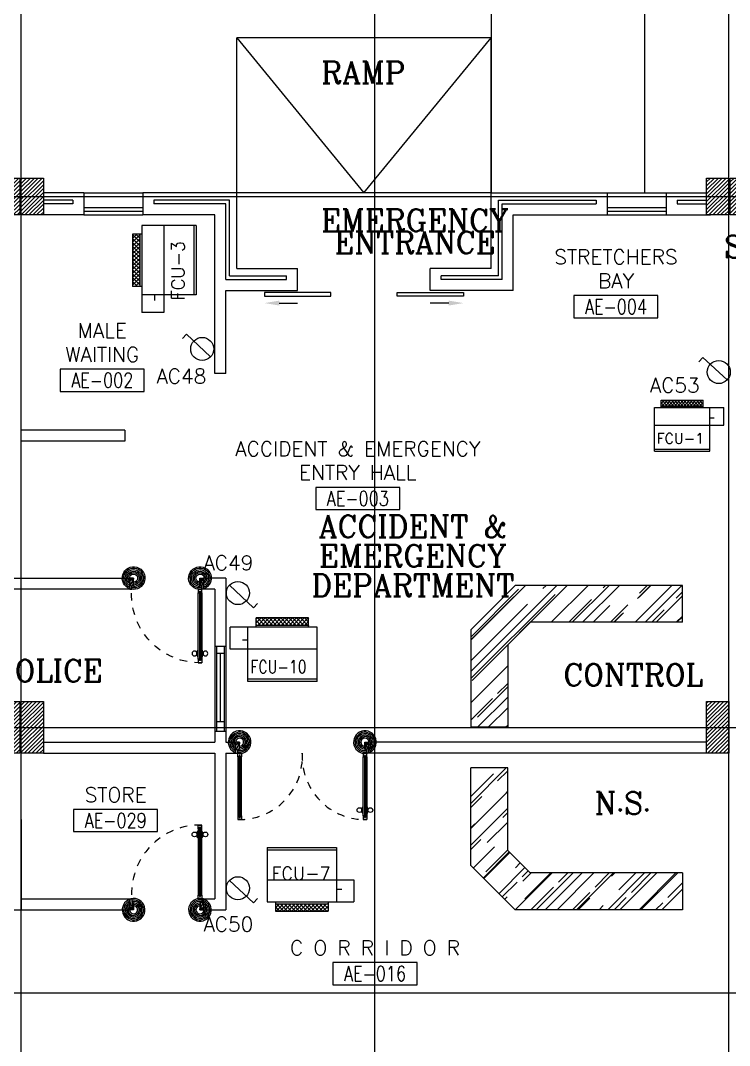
# Model space of a CAD drawing. Extents: x 417819.9 to 417911.9, y 43448 to 43539.2.
# Drawn here: x 417863.87 to 417873.49, y 43514.18 to 43528.08 of the extents above; entities that cross this region are included whole.
import ezdxf
from ezdxf.enums import TextEntityAlignment as Align

# ---------------------------------------------------------------- set-up
doc = ezdxf.new("R2010")
doc.units = 0
doc.header["$MEASUREMENT"] = 0
doc.header["$PDMODE"] = 3
doc.header["$PDSIZE"] = 0.1
doc.linetypes.add('HIDDEN', pattern=[0.375, 0.25, -0.125])
doc.layers.get('0').update_dxf_attribs({"color": 11, "linetype": 'CONTINUOUS'})
doc.layers.get('DEFPOINTS').update_dxf_attribs({"color": 11, "linetype": 'CONTINUOUS'})
for name, color, linetype in [('COL', 11, 'CONTINUOUS'), ('DIM', 11, 'CONTINUOUS'), ('DOOR', 11, 'CONTINUOUS'), ('E-SOCKETS', 4, 'CONTINUOUS'), ('FCU', 6, 'CONTINUOUS'), ('HAT', 11, 'CONTINUOUS'), ('RM-BOX', 11, 'CONTINUOUS'), ('RM-NAME', 11, 'CONTINUOUS'), ('RM-NO', 11, 'CONTINUOUS'), ('SCD', 2, 'CONTINUOUS'), ('SHAFT', 11, 'CONTINUOUS'), ('WALL', 11, 'CONTINUOUS')]:
    doc.layers.add(name, color=color, linetype=linetype)
doc.styles.add('ROMANC', font='romanc', dxfattribs={"height": 0.1})
doc.styles.add('ROMANS', font='ROMANS.shx', dxfattribs={"width": 0.6})
doc.dimstyles.new('STANDARD in', dxfattribs={"dimtxt": 0.2, "dimasz": 0.1, "dimexe": 0.07, "dimexo": 0.05, "dimgap": 0.1, "dimtad": 1, "dimdec": 0, "dimlfac": 1000, "dimzin": 0, "dimdsep": 46, "dimtxsty": 'ROMANS', "dimblk": 'ARCHTICK', "dimcen": 0.05, "dimdle": 0.05, "dimclrd": 7, "dimclre": 7, "dimclrt": 2, "dimadec": 0, "dimazin": 0, "dimtfac": 1, "dimtdec": 0, "dimtmove": 2, "dimatfit": 3, "dimldrblk": 'ARCHTICK', "dimfxl": 0, "dimtolj": 1, "dimtzin": 0, "dimarcsym": 0})

# ---------------------------------------------------------------- blocks, each defined once
blk = doc.blocks.new('RM1')
at = {"layer": 'RM-BOX'}
blk.add_lwpolyline([(570, -200), (-570, -200), (-570, -500), (570, -500)], close=True, dxfattribs=at)
at = {"layer": 'RM-NAME', "style": 'ROMANS'}
for tag, p in [('ROOMNAME1', (0, 324)), ('ROOMNAME2', (0, 0))]:
    blk.add_attdef(tag, text='', height=200, dxfattribs=at).set_placement(p, align=Align.MIDDLE)
at = {"layer": 'RM-NO', "style": 'ROMANS', "width": 0.8}
blk.add_attdef('ROOMNO', text='', height=200, dxfattribs=at).set_placement((0, -350), align=Align.MIDDLE)
blk = doc.blocks.new('_ARCHTICK')
at = {"color": 0, "linetype": 'ByBlock', "const_width": 0.15}
blk.add_lwpolyline([(-0.5, -0.5), (0.5, 0.5)], dxfattribs=at)
blk = doc.blocks.new('*D141')
at = {"layer": 'DEFPOINTS', "color": 0}
for p in [(417906.523, 43537.937), (417906.523, 43536.517), (417831.207, 43525.759)]:
    blk.add_point(p, dxfattribs=at)
at = {"layer": 'RM-NAME', "color": 7, "lineweight": -2}
for p, q in [((417831.207, 43525.809), (417831.207, 43538.007)), ((417906.523, 43536.567), (417906.523, 43538.007)), ((417831.157, 43537.937), (417906.573, 43537.937))]:
    blk.add_line(p, q, dxfattribs=at)
at = {"layer": 'RM-NAME', "color": 7, "lineweight": -2, "xscale": 0.1, "yscale": 0.1, "zscale": 0.1, "rotation": 180}
blk.add_blockref('_ARCHTICK', (417831.207, 43537.937), dxfattribs=at)
at = {"layer": 'RM-NAME', "color": 7, "lineweight": -2, "xscale": 0.1, "yscale": 0.1, "zscale": 0.1}
blk.add_blockref('_ARCHTICK', (417906.523, 43537.937), dxfattribs=at)
at = {"layer": 'RM-NAME', "color": 2, "insert": (417868.865, 43538.137), "char_height": 0.2, "attachment_point": 5, "style": 'ROMANS'}
blk.add_mtext('\\A1;75316', dxfattribs=at)
blk = doc.blocks.new('C11')
at = {"layer": 'HAT'}
h = blk.add_hatch(dxfattribs=at)
h.set_pattern_fill('ANSI31', color=256, scale=300, style=0)
h.set_pattern_definition([(45, (-383765.23, -62181), (-26.5165043, 26.5165043), [])])
h.paths.add_polyline_path([(-20, 350), (-20, 700), (-320, 700), (-320, 350)])
h.paths.add_polyline_path([(-320, 0), (-20, 0), (-20, 350), (-320, 350)])
h = blk.add_hatch(dxfattribs=at)
h.set_pattern_fill('ANSI31', color=256, scale=300, style=0)
h.set_pattern_definition([(45, (-383445.23, -62181), (-26.5165043, 26.5165043), [])])
h.paths.add_polyline_path([(300, 350), (300, 700), (0, 700), (0, 350)])
h.paths.add_polyline_path([(0, 0), (300, 0), (300, 350), (0, 350)])
at = {"layer": 'COL'}
for points in [[(-20, 700), (-20, 0), (-320, 0), (-320, 700)], [(300, 700), (300, 0), (0, 0), (0, 700)]]:
    blk.add_lwpolyline(points, close=True, dxfattribs=at)
blk = doc.blocks.new('C-300')
at = {"layer": 'HAT', "linetype": 'ByBlock', "ltscale": 0.3}
h = blk.add_hatch(dxfattribs=at)
h.set_pattern_fill('ANSI31', color=8, scale=300, style=0)
h.set_pattern_definition([(45, (-258496.182, -82361.005), (-26.5165043, 26.5165043), [])])
h.paths.add_polyline_path([(300, 500), (0, 500), (0, 250), (300, 250)])
h.paths.add_polyline_path([(300, 250), (0, 250), (0, 0), (300, 0)])
at = {"layer": 'COL'}
blk.add_lwpolyline([(0, 500), (300, 500), (300, 0), (0, 0)], close=True, dxfattribs=at)
blk = doc.blocks.new('C-300A')
at = {"layer": 'SHAFT', "color": 6, "linetype": 'ByBlock', "ltscale": 0.3}
for p in [(-300, 0), (20, 0)]:
    blk.add_blockref('C-300', p, dxfattribs=at)
blk = doc.blocks.new('A$C24ED45A6')
at = {"layer": 'DOOR', "color": 0, "linetype": 'ByBlock'}
for p, q in [((925, 1100), (925, 1150)), ((925, 1150), (975, 1150)), ((975, 1150), (925, 1150)), ((942, 1100), (942, 1120)), ((958, 1120), (942, 1120)), ((958, 1100), (958, 1120)), ((975, 1100), (975, 1150)), ((909, 1055), (909, 990)), ((918, 1055), (909, 1055)), ((918, 990), (909, 990)), ((918, 978), (918, 1068)), ((925, 1068), (918, 1068)), ((918, 1055), (918, 990)), ((925, 978), (918, 978)), ((942, 1100), (925, 1100)), ((975, 1100), (958, 1100)), ((975, 1068), (982, 1068)), ((975, 978), (982, 978)), ((982, 978), (982, 1068)), ((982, 1055), (982, 990)), ((982, 1055), (991, 1055)), ((982, 990), (991, 990)), ((991, 1055), (991, 990)), ((0, 0), (0, 150)), ((0, 150), (25, 150)), ((25, 150), (25, 100)), ((925, 150), (925, 200)), ((925, 200), (942, 200)), ((925, 150), (975, 150)), ((942, 200), (942, 180)), ((942, 180), (958, 180)), ((958, 180), (958, 200)), ((958, 200), (975, 200)), ((975, 200), (975, 150)), ((1000, 150), (975, 150)), ((975, 150), (975, 100)), ((1000, 150), (1000, 0)), ((50, 0), (0, 0)), ((25, 100), (50, 100)), ((50, 100), (50, 0)), ((975, 100), (950, 100)), ((950, 100), (950, 0)), ((950, 0), (1000, 0))]:
    blk.add_line(p, q, dxfattribs=at)
at = {"layer": 'DOOR', "linetype": 'ByBlock'}
for p, q in [((925, 1100), (925, 200)), ((942, 200), (942, 1100)), ((958, 200), (958, 1100)), ((975, 200), (975, 1100))]:
    blk.add_line(p, q, dxfattribs=at)
at = {"layer": 'DOOR', "color": 9, "linetype": 'ByBlock'}
for p, q in [((50, 0), (0, 114)), ((50, 0), (0, 40)), ((50, 0), (37, 100)), ((950, 0), (1000, 114)), ((950, 0), (963, 100)), ((950, 0), (1000, 40))]:
    blk.add_line(p, q, dxfattribs=at)
at = {"layer": 'DOOR', "color": 0, "linetype": 'ByBlock'}
for centre in [(876, 1023), (1024, 1023)]:
    blk.add_circle(centre, 32.4, dxfattribs=at)
at = {"layer": 'DOOR', "linetype": 'HIDDEN', "ltscale": 0.5}
blk.add_arc((950, 222), 928, 88.456, 184.4816, dxfattribs=at)
at = {"layer": 'DOOR', "color": 9, "linetype": 'ByBlock'}
for centre, radius, start, end in [((50, 0), 154, 103.7142, 108.8947), ((950, 0), 154, 71.1053, 76.2858), ((50, 0), 134, 100.72, 111.8402), ((50, 0), 114, 102.6226, 115.9162), ((50, 0), 94.4, 90, 121.9818), ((50, 0), 74.4, 90, 132.2236), ((50, 0), 54.4, 90, 156.7926), ((50, 0), 34.4, 90, 180), ((50, 0), 14.4, 90, 180), ((950, 0), 94.4, 58.0182, 90), ((950, 0), 74.4, 47.7764, 90), ((950, 0), 54.4, 23.2074, 90), ((950, 0), 34.4, 0, 90), ((950, 0), 14.4, 0, 90), ((950, 0), 134, 68.1598, 79.28), ((950, 0), 114, 64.0838, 77.3774)]:
    blk.add_arc(centre, radius, start, end, dxfattribs=at)
at = {"layer": 'WALL'}
blk.add_line((1000, 0), (1000, 150), dxfattribs=at)
blk = doc.blocks.new('A$C272A55A0')
at = {"layer": 'DOOR', "color": 0, "linetype": 'ByBlock'}
for p, q in [((0, 900), (0, 1050)), ((50, 1050), (0, 1050)), ((50, 950), (50, 1050)), ((1750, 950), (1750, 1050)), ((1750, 1050), (1800, 1050)), ((1800, 1050), (1800, 900)), ((0, 900), (25, 900)), ((25, 950), (50, 950)), ((25, 900), (25, 950)), ((75, 900), (25, 900)), ((25, 850), (25, 900)), ((42, 850), (25, 850)), ((58, 870), (42, 870)), ((42, 870), (42, 850)), ((58, 850), (58, 870)), ((75, 850), (58, 850)), ((75, 900), (75, 850)), ((1725, 900), (1775, 900)), ((1725, 900), (1725, 850)), ((1725, 850), (1742, 850)), ((1742, 870), (1758, 870)), ((1742, 850), (1742, 870)), ((1775, 950), (1750, 950)), ((1758, 870), (1758, 850)), ((1758, 850), (1775, 850)), ((1775, 900), (1775, 950)), ((1800, 900), (1775, 900)), ((1775, 850), (1775, 900)), ((1718, 160), (1709, 160)), ((1709, 95), (1709, 160)), ((1725, 173), (1718, 173)), ((1718, 173), (1718, 83)), ((1718, 95), (1718, 160)), ((1775, 173), (1782, 173)), ((1782, 173), (1782, 83)), ((1782, 160), (1791, 160)), ((1782, 95), (1782, 160)), ((1791, 95), (1791, 160)), ((25, 50), (42, 50)), ((25, 50), (25, 0)), ((25, 0), (75, 0)), ((75, 0), (25, 0)), ((42, 50), (42, 30)), ((42, 30), (58, 30)), ((58, 50), (75, 50)), ((58, 50), (58, 30)), ((75, 50), (75, 0)), ((1718, 95), (1709, 95)), ((1725, 83), (1718, 83)), ((1742, 50), (1725, 50)), ((1725, 50), (1725, 0)), ((1775, 0), (1725, 0)), ((1725, 0), (1775, 0)), ((1742, 50), (1742, 30)), ((1758, 30), (1742, 30)), ((1775, 50), (1758, 50)), ((1758, 50), (1758, 30)), ((1775, 83), (1782, 83)), ((1775, 50), (1775, 0)), ((1782, 95), (1791, 95))]:
    blk.add_line(p, q, dxfattribs=at)
at = {"layer": 'DOOR', "color": 9, "linetype": 'ByBlock'}
for p, q in [((50, 1050), (0, 1010)), ((50, 1050), (0, 937)), ((50, 1050), (37, 950)), ((1750, 1050), (1800, 1010)), ((1750, 1050), (1800, 937)), ((1750, 1050), (1763, 950))]:
    blk.add_line(p, q, dxfattribs=at)
at = {"layer": 'DOOR', "linetype": 'ByBlock'}
for p, q in [((25, 850), (25, 50)), ((42, 850), (42, 50)), ((58, 850), (58, 50)), ((75, 50), (75, 850)), ((1725, 50), (1725, 850)), ((1742, 850), (1742, 50)), ((1758, 850), (1758, 50)), ((1775, 850), (1775, 50))]:
    blk.add_line(p, q, dxfattribs=at)
at = {"layer": 'DOOR', "color": 0, "linetype": 'ByBlock'}
for centre in [(1676, 128), (1824, 128)]:
    blk.add_circle(centre, 32.4, dxfattribs=at)
at = {"layer": 'DOOR', "color": 9, "linetype": 'ByBlock'}
for centre, radius, start, end in [((50, 1050), 54.4, 203.2074, 270), ((50, 1050), 74.4, 227.7764, 270), ((50, 1050), 34.4, 180, 270), ((50, 1050), 14.4, 180, 270), ((1750, 1050), 14.4, 270, 0), ((1750, 1050), 34.4, 270, 0), ((1750, 1050), 54.4, 270, 336.7926), ((1750, 1050), 74.4, 270, 312.2236), ((50, 1050), 94.4, 238.0182, 270), ((50, 1050), 114, 244.0838, 257.3774), ((50, 1050), 134, 248.1598, 259.28), ((50, 1050), 154, 251.1053, 256.2858), ((1750, 1050), 94.4, 270, 301.9818), ((1750, 1050), 114, 282.6226, 295.9162), ((1750, 1050), 134, 280.72, 291.8402), ((1750, 1050), 154, 283.7142, 288.8947)]:
    blk.add_arc(centre, radius, start, end, dxfattribs=at)
at = {"layer": 'DOOR', "linetype": 'HIDDEN', "ltscale": 0.5}
for centre, start, end in [((50, 851), 268.3174, 3.2965), ((1750, 851), 176.7035, 271.6826)]:
    blk.add_arc(centre, 851, start, end, dxfattribs=at)
at = {"layer": 'WALL', "linetype": 'ByBlock'}
blk.add_line((1800, 900), (1800, 1050), dxfattribs=at)
blk = doc.blocks.new('*X210')
at = {"color": 0}
for p, q in [((23912, -1650), (23966, -1596)), ((23912, -1597), (23913, -1596)), ((23970, -1696), (23912, -1638)), ((23919, -1696), (24019, -1596)), ((24023, -1696), (23923, -1596)), ((23972, -1696), (24072, -1596)), ((24076, -1696), (23976, -1596)), ((24025, -1696), (24125, -1596)), ((24129, -1696), (24029, -1596)), ((24078, -1696), (24178, -1596)), ((24182, -1696), (24082, -1596)), ((24131, -1696), (24231, -1596)), ((24235, -1696), (24135, -1596)), ((24184, -1696), (24284, -1596)), ((24288, -1696), (24188, -1596)), ((24237, -1696), (24337, -1596)), ((24341, -1696), (24241, -1596)), ((24290, -1696), (24390, -1596)), ((24394, -1696), (24294, -1596)), ((24343, -1696), (24443, -1596)), ((24447, -1696), (24347, -1596)), ((24396, -1696), (24496, -1596)), ((24500, -1696), (24400, -1596)), ((24449, -1696), (24549, -1596)), ((24553, -1696), (24453, -1596)), ((24502, -1696), (24602, -1596)), ((24606, -1696), (24506, -1596)), ((24555, -1696), (24624, -1628)), ((24624, -1660), (24559, -1596)), ((24624, -1607), (24612, -1596)), ((23917, -1696), (23912, -1691)), ((24608, -1696), (24624, -1681))]:
    blk.add_line(p, q, dxfattribs=at)

msp = doc.modelspace()

# ---------------------------------------------------------------- hatches: boundary and pattern name
at = {"layer": 'RM-NAME'}
h = msp.add_hatch(dxfattribs=at)
h.set_pattern_fill('AR-RROOF', color=256, scale=0.3, angle=405, style=0)
h.set_pattern_definition([(45, (417479.15587, 43455.96332), (0.25455844, 0.6788225), [4.5, -0.6, 1.5, -0.3]), (45, (417479.33194, 43456.35152), (-0.49426764, 0.07000357), [0.9, -0.099, 1.8, -0.225]), (45, (417479.08162, 43456.2497), (0.96095812, 1.24521504), [2.4, -0.42, 1.2, -0.3])])
h.paths.add_polyline_path([(417869.9769, 43518.4953), (417870.4769, 43518.4953), (417870.4769, 43519.6122), (417870.784, 43519.9193), (417872.8495, 43519.9193), (417872.8495, 43520.4193), (417870.5769, 43520.4193), (417869.9769, 43519.8193)])
h.paths.add_polyline_path([(417869.9769, 43516.6193), (417870.5769, 43516.0193), (417872.8495, 43516.0193), (417872.8495, 43516.5193), (417870.784, 43516.5193), (417870.4769, 43516.8264), (417870.4769, 43517.9433), (417869.9769, 43517.9433)])
h = msp.add_hatch(dxfattribs=at)
h.set_pattern_fill('ANSI31', color=256, scale=0.3, style=0)
h.set_pattern_definition([(45, (417489.731385, 43455.963322), (-0.0265165043, 0.0265165043), [])])
h.paths.add_polyline_path([(417873.4766, 43518.4943), (417873.4766, 43518.8443), (417873.1766, 43518.8443), (417873.1766, 43518.4943)])
h.paths.add_polyline_path([(417873.1766, 43518.1443), (417873.4766, 43518.1443), (417873.4766, 43518.4943), (417873.1766, 43518.4943)])

# ---------------------------------------------------------------- linework, layer by layer
at = {"layer": 'DIM'}
for p, q in [((417866.5016, 43519.5943), (417866.5016, 43518.4443)), ((417866.6516, 43519.5943), (417866.6516, 43518.4443))]:
    msp.add_line(p, q, dxfattribs=at)
at = {"layer": 'E-SOCKETS'}
for p, q in [((417866.1183, 43523.8254), (417866.0638, 43523.7669)), ((417866.4462, 43523.5203), (417866.1183, 43523.8254)), ((417873.1269, 43523.5119), (417873.0724, 43523.4534)), ((417873.4547, 43523.2067), (417873.1269, 43523.5119)), ((417866.7017, 43520.4219), (417867.0296, 43520.1167)), ((417867.0296, 43520.1167), (417867.084, 43520.1753)), ((417866.7017, 43516.4189), (417867.0296, 43516.1137)), ((417867.0296, 43516.1137), (417867.084, 43516.1722))]:
    msp.add_line(p, q, dxfattribs=at)
for centre in [(417866.3318, 43523.6267), (417873.3404, 43523.3132), (417866.8161, 43520.3155), (417866.8161, 43516.3124)]:
    msp.add_circle(centre, 0.1562, dxfattribs=at)
at = {"layer": 'FCU', "color": 6}
for p, q in [((417865.5113, 43525.2987), (417865.5113, 43524.3587)), ((417866.2483, 43525.2987), (417865.5113, 43525.2987)), ((417865.8113, 43525.2987), (417865.8113, 43524.3587)), ((417866.2483, 43525.2987), (417866.2483, 43524.3587)), ((417866.2483, 43524.3587), (417865.5113, 43524.3587)), ((417872.4689, 43522.8308), (417873.2209, 43522.8308)), ((417872.4689, 43522.2412), (417872.4689, 43522.8308)), ((417873.2209, 43522.2412), (417873.2209, 43522.8308)), ((417872.4689, 43522.5908), (417873.2209, 43522.5908)), ((417872.4689, 43522.2412), (417873.2209, 43522.2412)), ((417866.9502, 43519.1157), (417866.9502, 43519.8527)), ((417867.8902, 43519.8527), (417866.9502, 43519.8527)), ((417867.8902, 43519.1157), (417867.8902, 43519.8527)), ((417867.8902, 43519.5527), (417866.9502, 43519.5527)), ((417867.8902, 43519.1157), (417866.9502, 43519.1157)), ((417867.2135, 43516.864), (417868.1535, 43516.864)), ((417867.2135, 43516.864), (417867.2135, 43516.127)), ((417868.1535, 43516.864), (417868.1535, 43516.127)), ((417867.2135, 43516.427), (417868.1535, 43516.427)), ((417867.2135, 43516.127), (417868.1535, 43516.127))]:
    msp.add_line(p, q, dxfattribs=at)
at = {"layer": 'FCU', "color": 3}
for p, q in [((417866.2163, 43525.2987), (417866.2163, 43524.3587)), ((417865.3863, 43525.1847), (417865.3863, 43524.4727)), ((417865.5113, 43525.1847), (417865.3863, 43525.1847)), ((417865.4863, 43525.1847), (417865.4863, 43524.4727)), ((417865.5113, 43524.4727), (417865.3863, 43524.4727)), ((417865.5113, 43524.3587), (417865.5113, 43524.1207)), ((417865.6863, 43524.3587), (417865.6863, 43524.2854)), ((417865.8113, 43524.3587), (417865.8113, 43524.1207)), ((417865.8113, 43524.1207), (417865.5113, 43524.1207)), ((417872.5601, 43522.9308), (417873.1297, 43522.9308)), ((417872.5601, 43522.8308), (417872.5601, 43522.9308)), ((417872.5601, 43522.8508), (417873.1297, 43522.8508)), ((417873.1297, 43522.8308), (417873.1297, 43522.9308)), ((417873.2209, 43522.8308), (417873.4113, 43522.8308)), ((417873.4113, 43522.5908), (417873.4113, 43522.8308)), ((417873.2209, 43522.6908), (417873.2796, 43522.6908)), ((417873.2209, 43522.5908), (417873.4113, 43522.5908)), ((417872.4689, 43522.2668), (417873.2209, 43522.2668)), ((417867.7762, 43519.9777), (417867.0642, 43519.9777)), ((417867.0642, 43519.8527), (417867.0642, 43519.9777)), ((417867.7762, 43519.8527), (417867.7762, 43519.9777)), ((417866.9502, 43519.8527), (417866.7122, 43519.8527)), ((417866.7122, 43519.5527), (417866.7122, 43519.8527)), ((417867.7762, 43519.8777), (417867.0642, 43519.8777)), ((417866.9502, 43519.6777), (417866.8768, 43519.6777)), ((417866.9502, 43519.5527), (417866.7122, 43519.5527)), ((417867.8902, 43519.1477), (417866.9502, 43519.1477)), ((417867.2135, 43516.832), (417868.1535, 43516.832)), ((417868.1535, 43516.427), (417868.3915, 43516.427)), ((417868.1535, 43516.3019), (417868.2269, 43516.3019)), ((417868.3915, 43516.427), (417868.3915, 43516.127)), ((417867.3275, 43516.127), (417867.3275, 43516.002)), ((417867.3275, 43516.102), (417868.0395, 43516.102)), ((417868.0395, 43516.127), (417868.0395, 43516.002)), ((417868.1535, 43516.127), (417868.3915, 43516.127)), ((417867.3275, 43516.002), (417868.0395, 43516.002))]:
    msp.add_line(p, q, dxfattribs=at)
at = {"layer": 'RM-NAME'}
for p, q in [((417868.6766, 43460.01), (417868.6766, 43538.8227)), ((417863.8766, 43460.01), (417863.8766, 43538.1468)), ((417873.4766, 43460.01), (417873.4766, 43538.1375)), ((417870.2516, 43532.8193), (417870.2516, 43525.7443)), ((417872.3316, 43532.8193), (417872.3316, 43525.7443)), ((417866.8016, 43525.7443), (417866.8016, 43527.8443)), ((417870.2516, 43527.8443), (417866.8016, 43527.8443)), ((417866.8016, 43527.8443), (417868.5266, 43525.7443)), ((417868.5266, 43525.7443), (417870.2516, 43527.8443)), ((417870.2516, 43525.7443), (417870.2516, 43527.8443)), ((417820.6052, 43525.6943), (417889.6966, 43525.6943)), ((417864.7266, 43525.7443), (417864.1766, 43525.7443)), ((417864.5766, 43525.6443), (417864.1766, 43525.6443)), ((417864.5766, 43525.6443), (417864.5766, 43525.5943)), ((417864.7266, 43525.7443), (417865.5266, 43525.7443)), ((417864.7266, 43525.7443), (417864.7266, 43525.4443)), ((417865.5266, 43525.7443), (417865.5266, 43525.4443)), ((417866.8016, 43525.7443), (417865.5266, 43525.7443)), ((417865.6766, 43525.6443), (417865.6766, 43525.5943)), ((417866.7016, 43525.6443), (417865.6766, 43525.6443)), ((417866.7016, 43524.6193), (417866.7016, 43525.6443)), ((417866.8016, 43524.7193), (417866.8016, 43525.7443)), ((417870.2516, 43525.7443), (417866.8016, 43525.7443)), ((417870.2516, 43525.7443), (417871.8266, 43525.7443)), ((417870.2516, 43524.7193), (417870.2516, 43525.7443)), ((417870.3516, 43525.6443), (417871.6766, 43525.6443)), ((417870.3516, 43524.6193), (417870.3516, 43525.6443)), ((417871.6766, 43525.6443), (417871.6766, 43525.5943)), ((417871.8266, 43525.7443), (417872.6266, 43525.7443)), ((417871.8266, 43525.7443), (417871.8266, 43525.4443)), ((417872.6266, 43525.7443), (417872.6266, 43525.4443)), ((417872.6266, 43525.7443), (417873.1766, 43525.7443)), ((417872.7766, 43525.6443), (417872.7766, 43525.5943)), ((417872.7766, 43525.6443), (417873.1766, 43525.6443)), ((417864.5766, 43525.5943), (417864.1766, 43525.5943)), ((417864.7266, 43525.5443), (417865.5266, 43525.5443)), ((417864.7266, 43525.4943), (417865.5266, 43525.4943)), ((417866.6516, 43525.5943), (417865.6766, 43525.5943)), ((417866.6516, 43524.5693), (417866.6516, 43525.5943)), ((417870.4016, 43525.5943), (417871.6766, 43525.5943)), ((417870.4016, 43524.5693), (417870.4016, 43525.5943)), ((417871.8266, 43525.5443), (417872.6266, 43525.5443)), ((417871.8266, 43525.4943), (417872.6266, 43525.4943)), ((417872.7766, 43525.5943), (417873.1766, 43525.5943)), ((417864.7266, 43525.4443), (417864.1766, 43525.4443)), ((417864.7266, 43525.4443), (417865.5266, 43525.4443)), ((417866.5016, 43525.4443), (417865.5266, 43525.4443)), ((417866.5016, 43523.2943), (417866.5016, 43525.4443)), ((417870.5516, 43525.4443), (417871.8266, 43525.4443)), ((417870.5516, 43524.4193), (417870.5516, 43525.4443)), ((417871.8266, 43525.4443), (417872.6266, 43525.4443)), ((417872.6266, 43525.4443), (417873.2266, 43525.4443)), ((417866.8016, 43524.7193), (417867.6266, 43524.7193)), ((417867.6266, 43524.4193), (417867.6266, 43524.7193)), ((417869.4266, 43524.4193), (417869.4266, 43524.7193)), ((417870.2516, 43524.7193), (417869.4266, 43524.7193)), ((417866.6516, 43524.5693), (417867.4766, 43524.5693)), ((417866.7016, 43524.6193), (417867.4766, 43524.6193)), ((417867.4766, 43524.5693), (417867.4766, 43524.6193)), ((417869.5766, 43524.5693), (417869.5766, 43524.6193)), ((417870.3516, 43524.6193), (417869.5766, 43524.6193)), ((417870.4016, 43524.5693), (417869.5766, 43524.5693)), ((417866.6516, 43524.4193), (417867.6266, 43524.4193)), ((417866.6516, 43523.2943), (417866.6516, 43524.4193)), ((417870.5516, 43524.4193), (417869.4266, 43524.4193)), ((417867.3766, 43524.2485), (417867.6266, 43524.2485)), ((417869.6766, 43524.2485), (417869.4266, 43524.2485)), ((417866.6516, 43523.2943), (417866.5016, 43523.2943)), ((417863.8766, 43522.3744), (417863.8766, 43522.5244)), ((417865.2826, 43522.5244), (417863.8766, 43522.5244)), ((417865.2826, 43522.5244), (417865.2826, 43522.3744)), ((417865.2826, 43522.3744), (417863.8766, 43522.3744)), ((417860.8716, 43520.5193), (417865.3516, 43520.5193)), ((417865.3516, 43520.5193), (417865.3516, 43520.3693)), ((417865.3516, 43520.3693), (417865.3516, 43520.5193)), ((417866.6516, 43520.5192), (417866.3516, 43520.5192)), ((417866.3516, 43520.5192), (417866.3516, 43520.3692)), ((417866.6516, 43520.5192), (417866.6516, 43519.5943)), ((417865.3516, 43520.3693), (417862.7316, 43520.3693)), ((417866.5016, 43520.3693), (417866.3516, 43520.3693)), ((417866.5016, 43520.3693), (417866.5016, 43519.5943)), ((417869.9769, 43519.8193), (417870.5769, 43520.4193)), ((417872.8495, 43520.4193), (417870.5769, 43520.4193)), ((417872.8495, 43519.9193), (417872.8495, 43520.4193)), ((417870.4769, 43519.6122), (417870.784, 43519.9193)), ((417872.8495, 43519.9193), (417870.784, 43519.9193)), ((417869.9769, 43519.8193), (417869.9769, 43518.4953)), ((417866.5016, 43519.5943), (417866.6516, 43519.5943)), ((417866.525, 43519.5943), (417866.525, 43518.4443)), ((417866.6282, 43519.5943), (417866.6282, 43518.4443)), ((417870.4769, 43519.6122), (417870.4769, 43518.4953)), ((417866.6282, 43519.4943), (417866.525, 43519.4943)), ((417866.575, 43519.4943), (417866.575, 43518.5744)), ((417866.525, 43518.5744), (417866.6282, 43518.5744)), ((417820.6052, 43518.4943), (417889.6966, 43518.4943)), ((417866.5016, 43518.4443), (417866.6516, 43518.4443)), ((417866.5016, 43518.4443), (417866.5016, 43518.2943)), ((417866.6516, 43518.4443), (417866.6516, 43518.2943)), ((417870.4769, 43518.4953), (417869.9769, 43518.4953)), ((417864.1766, 43518.2943), (417866.5016, 43518.2943)), ((417866.6516, 43518.2943), (417866.79, 43518.2943)), ((417866.79, 43518.1443), (417866.79, 43518.2943)), ((417866.79, 43518.1443), (417866.79, 43518.2943)), ((417873.1766, 43518.2943), (417868.59, 43518.2943)), ((417868.59, 43518.1443), (417868.59, 43518.2943)), ((417868.59, 43518.1443), (417868.59, 43518.2943)), ((417864.1766, 43518.1443), (417866.5016, 43518.1443)), ((417866.5016, 43518.1443), (417866.5016, 43516.1693)), ((417866.6516, 43518.1443), (417866.6516, 43516.0193)), ((417866.6516, 43518.1443), (417866.79, 43518.1443)), ((417873.1766, 43518.1443), (417868.59, 43518.1443)), ((417869.9769, 43516.6193), (417869.9769, 43517.9433)), ((417870.4769, 43517.9433), (417869.9769, 43517.9433)), ((417870.4769, 43516.8264), (417870.4769, 43517.9433)), ((417863.8766, 43517.2443), (417863.8766, 43516.0193)), ((417870.4769, 43516.8264), (417870.784, 43516.5193)), ((417869.9769, 43516.6193), (417870.5769, 43516.0193)), ((417872.8495, 43516.5193), (417870.784, 43516.5193)), ((417872.8495, 43516.5193), (417872.8495, 43516.0193)), ((417863.8766, 43516.1693), (417865.3516, 43516.1693)), ((417865.3516, 43516.1693), (417865.3516, 43516.0193)), ((417866.3516, 43516.1693), (417866.3516, 43516.0193)), ((417866.3516, 43516.1693), (417866.5016, 43516.1693)), ((417862.5816, 43516.0193), (417865.3516, 43516.0193)), ((417866.3516, 43516.0193), (417866.6516, 43516.0193)), ((417872.8495, 43516.0193), (417870.5769, 43516.0193)), ((417831.4566, 43514.8943), (417889.6966, 43514.8943))]:
    msp.add_line(p, q, dxfattribs=at)
for points in [[(417867.1766, 43524.3943), (417867.1766, 43524.3443), (417868.0766, 43524.3443), (417868.0766, 43524.3943), (417867.1766, 43524.3943)], [(417869.8766, 43524.3943), (417869.8766, 43524.3443), (417868.9766, 43524.3443), (417868.9766, 43524.3943), (417869.8766, 43524.3943)]]:
    msp.add_lwpolyline(points, dxfattribs=at)
msp.add_lwpolyline([(417873.4766, 43518.8443), (417873.4766, 43518.1443), (417873.1766, 43518.1443), (417873.1766, 43518.8443)], close=True, dxfattribs=at)
for points in [[(417867.3766, 43524.2151), (417867.3766, 43524.2818), (417867.1766, 43524.2485)], [(417869.6766, 43524.2151), (417869.6766, 43524.2818), (417869.8766, 43524.2485)]]:
    msp.add_solid(points, dxfattribs=at)

# ---------------------------------------------------------------- block references
at = {"layer": 'FCU', "color": 11, "zscale": 0.001}
for p, xscale, yscale, rotation in [((417867.0823, 43549.0965), 0.001000002026557922, 0.0009999871253967285, 270), ((417891.6879, 43518.2818), 0.0009999871253967285, 0.001000002026557922, 180)]:
    msp.add_blockref('*X210', p, dxfattribs=dict(at, xscale=xscale, yscale=yscale, rotation=rotation))
at = {"layer": 'FCU', "color": 11, "extrusion": (0, 0, -1), "xscale": 0.000800013542175293, "yscale": 0.0007999986410140991, "zscale": -0.0008, "rotation": 180}
msp.add_blockref('*X210', (-417853.4307, 43521.5741), dxfattribs=at)
at = {"layer": 'FCU', "color": 11, "xscale": 0.0009999871253967285, "yscale": 0.001000002026557922, "zscale": 0.001}
msp.add_blockref('*X210', (417843.4158, 43517.6979), dxfattribs=at)
at = {"layer": 'RM-NAME', "xscale": 0.001000000047497451, "yscale": 0.0009999999892897904, "zscale": 0.001}
for name, p in [('C-300A', (417863.8566, 43525.4443)), ('C-300A', (417873.4766, 43525.4443)), ('C11', (417863.8766, 43518.1443)), ('A$C272A55A0', (417866.79, 43517.244)), ('A$C24ED45A6', (417865.3516, 43516.0193))]:
    msp.add_blockref(name, p, dxfattribs=at)
for p, values in [((417871.9463, 43524.5503), {'ROOMNO': 'AE-004', 'ROOMNAME2': 'BAY', 'ROOMNAME1': 'STRETCHERS'}), ((417864.9761, 43523.5516), {'ROOMNO': 'AE-002', 'ROOMNAME2': 'WAITING', 'ROOMNAME1': 'MALE'}), ((417868.4431, 43521.9493), {'ROOMNO': 'AE-003', 'ROOMNAME2': 'ENTRY HALL', 'ROOMNAME1': 'ACCIDENT & EMERGENCY'}), ((417865.1578, 43517.5799), {'ROOMNO': 'AE-029', 'ROOMNAME2': 'STORE'}), ((417868.6766, 43515.5042), {'ROOMNO': 'AE-016', 'ROOMNAME2': 'C O R R I D O R'})]:
    msp.add_blockref('RM1', p, dxfattribs=at).add_auto_attribs(values)
at = {"layer": 'RM-NAME', "xscale": -0.001000000047497451, "yscale": 0.0009999999892897904, "zscale": 0.001, "rotation": 180}
msp.add_blockref('A$C24ED45A6', (417865.3516, 43520.5193), dxfattribs=at)

# ---------------------------------------------------------------- texts
at = {"layer": 'E-SOCKETS', "style": 'ROMANS'}
for s, p in [('AC48', (417865.7105, 43523.1579)), ('AC53', (417872.4054, 43523.0344)), ('AC49', (417866.3481, 43520.6268)), ('AC50', (417866.3481, 43515.7251))]:
    msp.add_text(s, height=0.2, dxfattribs=at).set_placement(p)
at = {"layer": 'RM-NAME', "style": 'ROMANC'}
for s, p in [('RAMP', (417868.5194, 43527.3772)), ('EMERGENCY', (417869.2199, 43525.3712)), ('ENTRANCE', (417869.2199, 43525.0712)), ('SHAFT', (417874.0748, 43525.0143)), ('ACCIDENT &', (417869.1903, 43521.2205)), ('EMERGENCY', (417869.1903, 43520.8205)), ('DEPARTMENT', (417869.1903, 43520.4205)), ('POLICE', (417864.2429, 43519.2629)), ('CONTROL', (417872.1763, 43519.2074)), ('N.S.', (417872.036, 43517.4678))]:
    msp.add_text(s, height=0.3, dxfattribs=at).set_placement(p, align=Align.MIDDLE)
at = {"layer": 'SCD', "style": 'ROMANS'}
msp.add_text('FCU-3', height=0.175, rotation=90, dxfattribs=at).set_placement((417866.0924, 43524.2874))
for s, height, p in [('FCU-1', 0.14, (417872.4987, 43522.343)), ('FCU-7', 0.175, (417867.272, 43516.4261))]:
    msp.add_text(s, height=height, dxfattribs=at).set_placement(p)
at = {"layer": 'SCD', "style": 'ROMANS', "width": 0.8}
msp.add_text('FCU-10', height=0.175, dxfattribs=at).set_placement((417866.9858, 43519.2286))

# ---------------------------------------------------------------- dimensions: what is measured, and where the dimension line sits
at = {"layer": 'RM-NAME'}
dim = msp.add_linear_dim(base=(417906.5226, 43537.9373), p1=(417831.2066, 43525.7589), p2=(417906.5226, 43536.5173), dimstyle='STANDARD in', dxfattribs=at)
dim.commit()
dim.dimension.update_dxf_attribs({"geometry": '*D141', "text_midpoint": (417868.8646, 43538.1373)})

doc.saveas('drawing.dxf')
